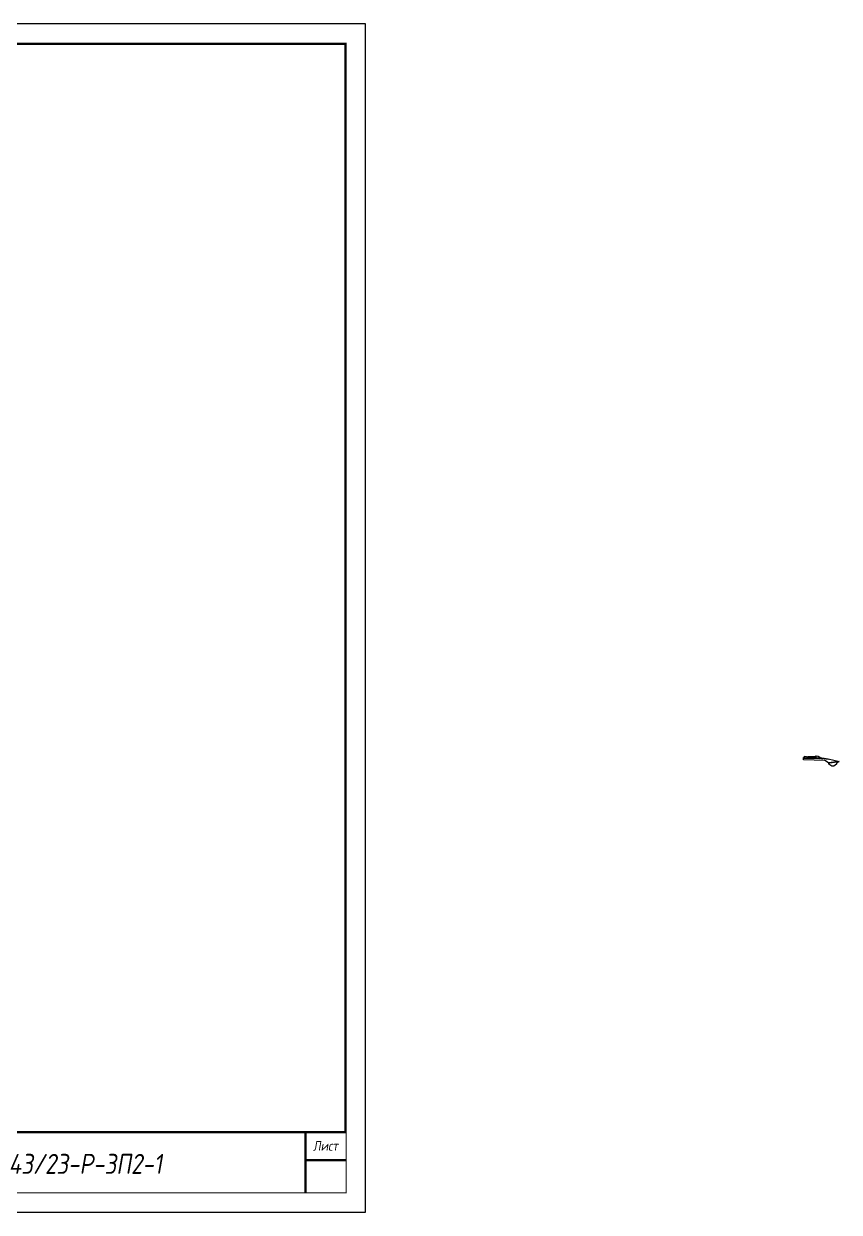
# Model space of a CAD drawing. Extents: x -717 to 1451, y -133302 to 233.
# Drawn here: x 304.6 to 508.3, y -113347.4 to -113050.4 of the extents above; entities that cross this region are included whole.
import ezdxf
from ezdxf.enums import TextEntityAlignment as Align

# ---------------------------------------------------------------- set-up
doc = ezdxf.new("R2010")
doc.units = 0
doc.layers.add('Зарамочное оформление', color=7, linetype='Continuous')
doc.layers.add('Объём_2650', color=7, linetype='Continuous')
for name, color, linetype, true_color in [('Объём_2563', 7, 'Continuous', 0xff8000), ('Объём_2570', 7, 'Continuous', 0x80ff00), ('Объём_2620', 2, 'Continuous', 0xffff00)]:
    doc.layers.add(name, color=color, linetype=linetype, true_color=true_color)
doc.styles.add('М', font='romand.shx', dxfattribs={"width": 0.8, "oblique": 10, "height": 2.5})

# ---------------------------------------------------------------- blocks, each defined once
blk = doc.blocks.new('Штамп')
at = {"linetype": 'Continuous'}
blk.add_wipeout([(199.95, -411.25), (384.95, -411.25), (384.95, -426.25), (199.95, -426.25)], dxfattribs=at).dxf.layer = 'Зарамочное оформление'
at = {"layer": 'Зарамочное оформление', "linetype": 'Continuous', "lineweight": -3, "const_width": 0.6, "flags": 128}
for points in [[(199.95, -426.25), (199.95, -411.25), (384.95, -411.25)], [(209.95, -411.25), (209.95, -426.25)], [(219.95, -411.25), (219.95, -426.25)], [(229.95, -411.25), (229.95, -426.25)], [(239.95, -411.25), (239.95, -426.25)], [(254.95, -411.25), (254.95, -426.25)], [(264.95, -411.25), (264.95, -426.25)], [(374.95, -411.25), (374.95, -426.25)], [(199.95, -416.25), (264.95, -416.25)], [(374.95, -418.25), (384.95, -418.25)], [(199.95, -421.25), (264.95, -421.25)]]:
    blk.add_lwpolyline(points, dxfattribs=at)
at = {"linetype": 'Continuous', "insert": (319.95, -419.17), "char_height": 5, "width": 110, "attachment_point": 5, "style": 'М'}
blk.add_mtext('{\\Q10;\\W0.8;43/23-Р-ЗП2-1}', dxfattribs=at)
at = {"layer": 'Зарамочное оформление', "linetype": 'Continuous', "style": 'М', "oblique": 10}
for s, width, p in [('Лист', 0.8, (379.95, -414.66)), ('Изм.', 0.8, (204.95, -423.75)), ('Кол.уч.', 0.7, (214.95, -423.75)), ('Лист', 0.8, (224.95, -423.75)), ('N док.', 0.7, (235.28, -423.75)), ('Подпись', 0.8, (247.45, -423.75)), ('Дата', 0.8, (259.95, -423.75))]:
    blk.add_text(s, height=2.5, dxfattribs=dict(at, width=width)).set_placement(p, align=Align.MIDDLE_CENTER)
blk = doc.blocks.new('шифр')
blk.add_blockref('Штамп', (0, -112976))

msp = doc.modelspace()

# ---------------------------------------------------------------- linework, layer by layer
at = {"flags": 128}
msp.add_lwpolyline([(-30.054, -113347.421), (389.946, -113347.421), (389.946, -113050.421), (-30.054, -113050.421)], close=True, dxfattribs=at)
at = {"const_width": 0.6, "flags": 128}
msp.add_lwpolyline([(-10.054, -113342.421), (384.946, -113342.421), (384.946, -113055.421), (-10.054, -113055.421)], close=True, dxfattribs=at)
at = {"layer": 'Объём_2563', "color": 250, "flags": 128}
msp.add_lwpolyline([(499.856, -113234.063), (499.672, -113233.88), (499.372, -113233.874), (499.372, -113233.844), (499.652, -113233.844), (499.652, -113233.644), (499.552, -113233.644), (499.552, -113233.481), (500.116, -113233.506), (500.116, -113233.631), (500.396, -113233.631), (500.396, -113233.523), (502.195, -113233.558), (502.195, -113233.672), (502.475, -113233.672), (502.475, -113233.472), (502.375, -113233.472), (502.375, -113233.372), (503.029, -113233.44), (504.091, -113234.148), (499.856, -113234.063), (499.856, -113234.063)], dxfattribs=at)
at = {"layer": 'Объём_2570', "flags": 128}
msp.add_lwpolyline([(504.456, -113234.068), (503.391, -113233.898), (503.291, -113234.048), (499.372, -113233.955), (499.372, -113233.805), (503.291, -113233.898), (503.391, -113233.748), (504.456, -113233.918), (505.513, -113234.077), (505.513, -113234.227), (504.456, -113234.068), (504.456, -113234.068)], dxfattribs=at)
at = {"layer": 'Объём_2620', "flags": 128}
msp.add_lwpolyline([(505.904, -113235.088), (508.257, -113234.779), (507.597, -113235.219), (507.597, -113235.459), (506.908, -113235.919), (506.386, -113235.919), (505.697, -113235.459), (505.697, -113235.219), (505.568, -113235.132), (505.904, -113235.088), (505.904, -113235.088)], dxfattribs=at)
at = {"layer": 'Объём_2650', "color": 6, "flags": 128}
msp.add_lwpolyline([(503.291, -113234.048), (503.391, -113233.898), (504.456, -113234.068), (505.513, -113234.227), (505.513, -113234.077), (506.944, -113234.431), (508.257, -113234.779), (505.568, -113235.132), (504.625, -113234.504), (499.372, -113234.347), (499.372, -113233.955), (503.291, -113234.048), (503.291, -113234.048)], dxfattribs=at)

# ---------------------------------------------------------------- texts
at = {"linetype": 'Continuous', "style": 'М', "oblique": 10, "width": 0.8}
msp.add_text('370', height=2.5, dxfattribs=at).set_placement((380.312, -113338.509), align=Align.MIDDLE)

# ---------------------------------------------------------------- next in the draw order: block references
msp.add_blockref('шифр', (0, 59.829))

doc.saveas('drawing.dxf')
